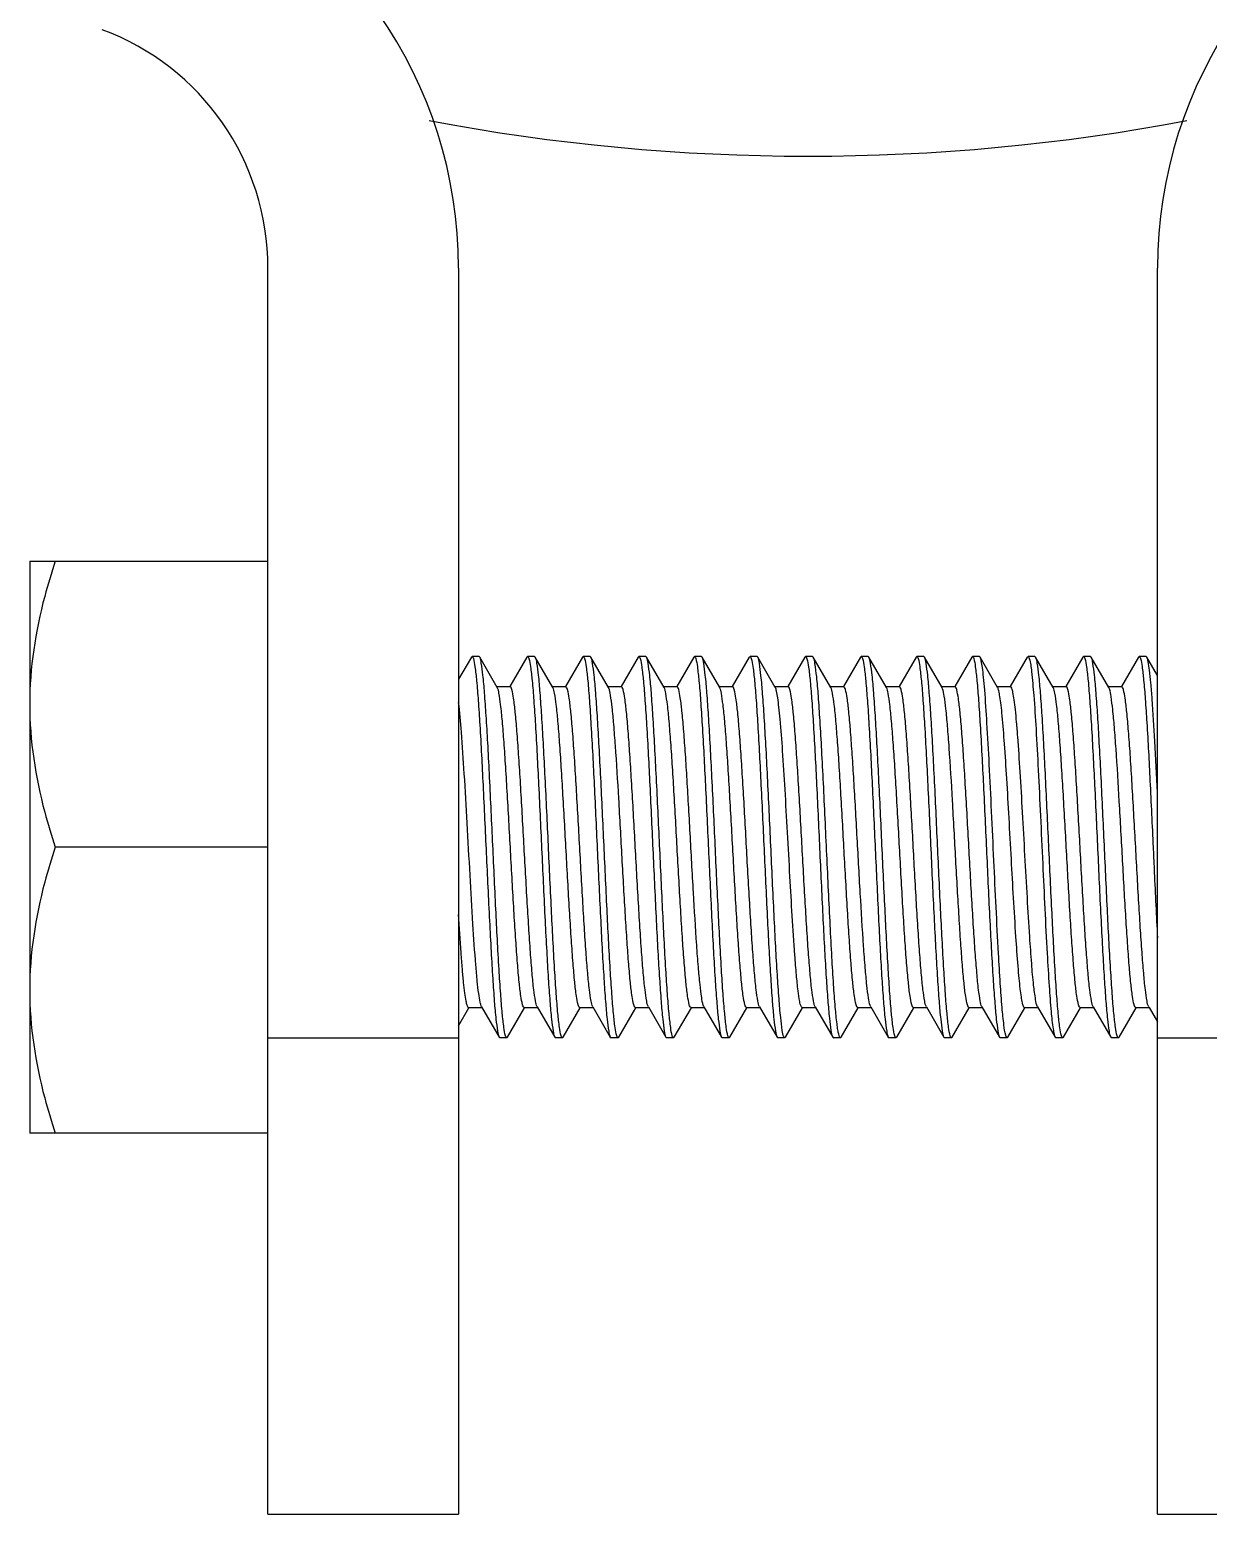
# Model space of a CAD drawing. Extents: x 1725261 to 1937680, y 860327 to 1571294.
# Drawn here: x 1846542 to 1846973, y 1246481 to 1247024 of the extents above; entities that cross this region are included whole.
import ezdxf

# ---------------------------------------------------------------- set-up
doc = ezdxf.new("R2010")
doc.units = 0
doc.header["$LTSCALE"] = 1000
doc.header["$MEASUREMENT"] = 0

msp = doc.modelspace()

# ---------------------------------------------------------------- linework, layer by layer
at = {"linetype": 'Continuous'}
for p, q in [((1846629.22, 1246480.85), (1846629.22, 1246936.54)), ((1846698.91, 1246936.54), (1846698.91, 1246480.85)), ((1846954.47, 1246480.85), (1846954.47, 1246936.54)), ((1846542.1, 1246829.33), (1846629.22, 1246829.33)), ((1846542.1, 1246829.33), (1846542.1, 1246620.24)), ((1846703.58, 1246794.26), (1846698.91, 1246786.2)), ((1846703.58, 1246794.26), (1846703.84, 1246794.48)), ((1846706.39, 1246794.48), (1846703.84, 1246794.48)), ((1846706.39, 1246794.48), (1846703.84, 1246794.48)), ((1846703.84, 1246794.48), (1846703.88, 1246794.48)), ((1846706.64, 1246794.26), (1846706.39, 1246794.48)), ((1846713.06, 1246783.18), (1846706.64, 1246794.26)), ((1846723.91, 1246794.26), (1846717.69, 1246783.52)), ((1846723.91, 1246794.26), (1846724.17, 1246794.48)), ((1846726.71, 1246794.48), (1846724.17, 1246794.48)), ((1846726.71, 1246794.48), (1846724.17, 1246794.48)), ((1846724.17, 1246794.48), (1846724.21, 1246794.48)), ((1846726.97, 1246794.26), (1846726.71, 1246794.48)), ((1846733.39, 1246783.18), (1846726.97, 1246794.26)), ((1846744.24, 1246794.26), (1846738.01, 1246783.52)), ((1846744.24, 1246794.26), (1846744.5, 1246794.48)), ((1846747.04, 1246794.48), (1846744.5, 1246794.48)), ((1846747.04, 1246794.48), (1846744.5, 1246794.48)), ((1846744.5, 1246794.48), (1846744.54, 1246794.48)), ((1846747.3, 1246794.26), (1846747.04, 1246794.48)), ((1846753.72, 1246783.18), (1846747.3, 1246794.26)), ((1846764.57, 1246794.26), (1846758.34, 1246783.52)), ((1846764.57, 1246794.26), (1846764.83, 1246794.48)), ((1846767.37, 1246794.48), (1846764.83, 1246794.48)), ((1846767.37, 1246794.48), (1846764.83, 1246794.48)), ((1846764.83, 1246794.48), (1846764.87, 1246794.48)), ((1846767.63, 1246794.26), (1846767.37, 1246794.48)), ((1846774.05, 1246783.18), (1846767.63, 1246794.26)), ((1846784.9, 1246794.26), (1846778.67, 1246783.52)), ((1846784.9, 1246794.26), (1846785.16, 1246794.48)), ((1846787.7, 1246794.48), (1846785.16, 1246794.48)), ((1846787.7, 1246794.48), (1846785.16, 1246794.48)), ((1846785.16, 1246794.48), (1846785.2, 1246794.48)), ((1846787.96, 1246794.26), (1846787.7, 1246794.48)), ((1846794.38, 1246783.18), (1846787.96, 1246794.26)), ((1846805.22, 1246794.26), (1846799, 1246783.52)), ((1846805.22, 1246794.26), (1846805.48, 1246794.48)), ((1846808.03, 1246794.48), (1846805.48, 1246794.48)), ((1846808.03, 1246794.48), (1846805.48, 1246794.48)), ((1846805.48, 1246794.48), (1846805.52, 1246794.48)), ((1846808.28, 1246794.26), (1846808.03, 1246794.48)), ((1846814.7, 1246783.18), (1846808.28, 1246794.26)), ((1846825.55, 1246794.26), (1846819.33, 1246783.52)), ((1846825.55, 1246794.26), (1846825.81, 1246794.48)), ((1846828.35, 1246794.48), (1846825.81, 1246794.48)), ((1846828.35, 1246794.48), (1846825.81, 1246794.48)), ((1846825.81, 1246794.48), (1846825.85, 1246794.48)), ((1846828.61, 1246794.26), (1846828.35, 1246794.48)), ((1846835.03, 1246783.18), (1846828.61, 1246794.26)), ((1846845.88, 1246794.26), (1846839.65, 1246783.52)), ((1846845.88, 1246794.26), (1846846.14, 1246794.48)), ((1846848.68, 1246794.48), (1846846.14, 1246794.48)), ((1846848.68, 1246794.48), (1846846.14, 1246794.48)), ((1846846.14, 1246794.48), (1846846.18, 1246794.48)), ((1846848.94, 1246794.26), (1846848.68, 1246794.48)), ((1846855.36, 1246783.18), (1846848.94, 1246794.26)), ((1846866.21, 1246794.26), (1846859.98, 1246783.52)), ((1846866.21, 1246794.26), (1846866.47, 1246794.48)), ((1846869.01, 1246794.48), (1846866.47, 1246794.48)), ((1846869.01, 1246794.48), (1846866.47, 1246794.48)), ((1846866.47, 1246794.48), (1846866.51, 1246794.48)), ((1846869.27, 1246794.26), (1846869.01, 1246794.48)), ((1846875.69, 1246783.18), (1846869.27, 1246794.26)), ((1846886.54, 1246794.26), (1846880.31, 1246783.52)), ((1846886.54, 1246794.26), (1846886.8, 1246794.48)), ((1846889.34, 1246794.48), (1846886.8, 1246794.48)), ((1846889.34, 1246794.48), (1846886.8, 1246794.48)), ((1846886.8, 1246794.48), (1846886.84, 1246794.48)), ((1846889.6, 1246794.26), (1846889.34, 1246794.48)), ((1846896.02, 1246783.18), (1846889.6, 1246794.26)), ((1846906.86, 1246794.26), (1846900.64, 1246783.52)), ((1846906.86, 1246794.26), (1846907.12, 1246794.48)), ((1846909.67, 1246794.48), (1846907.12, 1246794.48)), ((1846909.67, 1246794.48), (1846907.12, 1246794.48)), ((1846907.12, 1246794.48), (1846907.16, 1246794.48)), ((1846909.92, 1246794.26), (1846909.67, 1246794.48)), ((1846916.34, 1246783.18), (1846909.92, 1246794.26)), ((1846927.19, 1246794.26), (1846920.97, 1246783.52)), ((1846927.19, 1246794.26), (1846927.45, 1246794.48)), ((1846929.99, 1246794.48), (1846927.45, 1246794.48)), ((1846929.99, 1246794.48), (1846927.45, 1246794.48)), ((1846927.45, 1246794.48), (1846927.49, 1246794.48)), ((1846930.25, 1246794.26), (1846929.99, 1246794.48)), ((1846936.67, 1246783.18), (1846930.25, 1246794.26)), ((1846947.52, 1246794.26), (1846941.29, 1246783.52)), ((1846947.52, 1246794.26), (1846947.78, 1246794.48)), ((1846950.32, 1246794.48), (1846947.78, 1246794.48)), ((1846950.32, 1246794.48), (1846947.78, 1246794.48)), ((1846947.78, 1246794.48), (1846947.82, 1246794.48)), ((1846950.58, 1246794.26), (1846950.32, 1246794.48)), ((1846954.47, 1246787.56), (1846950.58, 1246794.26)), ((1846717.8, 1246783.45), (1846712.91, 1246783.45)), ((1846738.13, 1246783.45), (1846733.24, 1246783.45)), ((1846758.46, 1246783.45), (1846753.57, 1246783.45)), ((1846753.85, 1246782.92), (1846753.72, 1246783.18)), ((1846778.79, 1246783.45), (1846773.89, 1246783.45)), ((1846799.11, 1246783.45), (1846794.22, 1246783.45)), ((1846819.44, 1246783.45), (1846814.55, 1246783.45)), ((1846839.77, 1246783.45), (1846834.88, 1246783.45)), ((1846860.1, 1246783.45), (1846855.21, 1246783.45)), ((1846880.43, 1246783.45), (1846875.53, 1246783.45)), ((1846875.89, 1246782.74), (1846875.69, 1246783.18)), ((1846900.75, 1246783.45), (1846895.86, 1246783.45)), ((1846921.08, 1246783.45), (1846916.19, 1246783.45)), ((1846941.41, 1246783.45), (1846936.52, 1246783.45)), ((1846629.22, 1246724.79), (1846551.43, 1246724.79)), ((1846952.87, 1246724.71), (1846952.9, 1246723.98)), ((1846698.91, 1246659.51), (1846702.71, 1246666.06)), ((1846702.59, 1246666.13), (1846707.48, 1246666.13)), ((1846707.33, 1246666.39), (1846713.75, 1246655.32)), ((1846716.81, 1246655.32), (1846723.04, 1246666.06)), ((1846722.92, 1246666.13), (1846727.81, 1246666.13)), ((1846727.66, 1246666.39), (1846734.08, 1246655.32)), ((1846737.14, 1246655.32), (1846743.36, 1246666.06)), ((1846743.25, 1246666.13), (1846748.14, 1246666.13)), ((1846747.99, 1246666.39), (1846754.4, 1246655.32)), ((1846757.46, 1246655.32), (1846763.69, 1246666.06)), ((1846763.58, 1246666.13), (1846768.47, 1246666.13)), ((1846768.31, 1246666.39), (1846774.73, 1246655.32)), ((1846777.79, 1246655.32), (1846784.02, 1246666.06)), ((1846783.9, 1246666.13), (1846788.8, 1246666.13)), ((1846788.64, 1246666.39), (1846795.06, 1246655.32)), ((1846798.12, 1246655.32), (1846804.35, 1246666.06)), ((1846804.23, 1246666.13), (1846809.12, 1246666.13)), ((1846808.97, 1246666.39), (1846815.39, 1246655.32)), ((1846818.45, 1246655.32), (1846824.68, 1246666.06)), ((1846824.56, 1246666.13), (1846824.25, 1246666.39)), ((1846824.56, 1246666.13), (1846829.45, 1246666.13)), ((1846829.3, 1246666.39), (1846835.72, 1246655.32)), ((1846838.78, 1246655.32), (1846845, 1246666.06)), ((1846844.89, 1246666.13), (1846849.78, 1246666.13)), ((1846849.63, 1246666.39), (1846856.04, 1246655.32)), ((1846859.1, 1246655.32), (1846865.33, 1246666.06)), ((1846865.22, 1246666.13), (1846870.11, 1246666.13)), ((1846869.95, 1246666.39), (1846876.37, 1246655.32)), ((1846879.43, 1246655.32), (1846885.66, 1246666.06)), ((1846885.54, 1246666.13), (1846890.44, 1246666.13)), ((1846890.28, 1246666.39), (1846896.7, 1246655.32)), ((1846899.76, 1246655.32), (1846905.99, 1246666.06)), ((1846905.87, 1246666.13), (1846910.76, 1246666.13)), ((1846910.61, 1246666.39), (1846917.03, 1246655.32)), ((1846920.09, 1246655.32), (1846926.32, 1246666.06)), ((1846926.2, 1246666.13), (1846931.09, 1246666.13)), ((1846930.94, 1246666.39), (1846937.36, 1246655.32)), ((1846940.42, 1246655.32), (1846946.64, 1246666.06)), ((1846946.53, 1246666.13), (1846951.42, 1246666.13)), ((1846951.27, 1246666.39), (1846951.42, 1246666.13)), ((1846951.42, 1246666.13), (1846954.47, 1246660.87)), ((1846629.22, 1246655.09), (1846698.91, 1246655.09)), ((1846713.75, 1246655.32), (1846714.01, 1246655.09)), ((1846716.55, 1246655.09), (1846714.01, 1246655.09)), ((1846716.55, 1246655.09), (1846714.01, 1246655.09)), ((1846716.55, 1246655.09), (1846716.51, 1246655.1)), ((1846716.81, 1246655.32), (1846716.55, 1246655.09)), ((1846734.08, 1246655.32), (1846734.34, 1246655.09)), ((1846736.88, 1246655.09), (1846734.34, 1246655.09)), ((1846736.88, 1246655.09), (1846734.34, 1246655.09)), ((1846736.88, 1246655.09), (1846736.84, 1246655.1)), ((1846737.14, 1246655.32), (1846736.88, 1246655.09)), ((1846754.4, 1246655.32), (1846754.66, 1246655.09)), ((1846757.21, 1246655.09), (1846754.66, 1246655.09)), ((1846757.21, 1246655.09), (1846754.66, 1246655.09)), ((1846757.21, 1246655.09), (1846757.17, 1246655.1)), ((1846757.46, 1246655.32), (1846757.21, 1246655.09)), ((1846774.73, 1246655.32), (1846774.99, 1246655.09)), ((1846777.53, 1246655.09), (1846774.99, 1246655.09)), ((1846777.53, 1246655.09), (1846774.99, 1246655.09)), ((1846777.53, 1246655.09), (1846777.49, 1246655.1)), ((1846777.79, 1246655.32), (1846777.53, 1246655.09)), ((1846795.06, 1246655.32), (1846795.32, 1246655.09)), ((1846797.86, 1246655.09), (1846795.32, 1246655.09)), ((1846797.86, 1246655.09), (1846795.32, 1246655.09)), ((1846797.86, 1246655.09), (1846797.82, 1246655.1)), ((1846798.12, 1246655.32), (1846797.86, 1246655.09)), ((1846815.39, 1246655.32), (1846815.65, 1246655.09)), ((1846817.88, 1246655.09), (1846815.65, 1246655.09)), ((1846817.88, 1246655.09), (1846815.65, 1246655.09)), ((1846818.04, 1246655.17), (1846817.88, 1246655.4)), ((1846818.45, 1246655.32), (1846818.19, 1246655.09)), ((1846835.67, 1246655.4), (1846835.72, 1246655.32)), ((1846835.72, 1246655.32), (1846835.82, 1246655.17)), ((1846838.52, 1246655.09), (1846835.98, 1246655.09)), ((1846838.78, 1246655.32), (1846838.52, 1246655.09)), ((1846856.04, 1246655.32), (1846856.3, 1246655.09)), ((1846858.85, 1246655.09), (1846856.3, 1246655.09)), ((1846858.85, 1246655.09), (1846856.3, 1246655.09)), ((1846858.85, 1246655.09), (1846858.81, 1246655.1)), ((1846859.1, 1246655.32), (1846858.85, 1246655.09)), ((1846876.37, 1246655.32), (1846876.63, 1246655.09)), ((1846879.17, 1246655.09), (1846876.63, 1246655.09)), ((1846879.17, 1246655.09), (1846876.63, 1246655.09)), ((1846879.17, 1246655.09), (1846879.13, 1246655.1)), ((1846879.43, 1246655.32), (1846879.17, 1246655.09)), ((1846896.7, 1246655.32), (1846896.96, 1246655.09)), ((1846899.5, 1246655.09), (1846896.96, 1246655.09)), ((1846899.5, 1246655.09), (1846896.96, 1246655.09)), ((1846899.76, 1246655.32), (1846899.5, 1246655.09)), ((1846917.03, 1246655.32), (1846917.29, 1246655.09)), ((1846919.83, 1246655.09), (1846917.29, 1246655.09)), ((1846919.83, 1246655.09), (1846917.29, 1246655.09)), ((1846919.83, 1246655.09), (1846919.79, 1246655.1)), ((1846920.09, 1246655.32), (1846919.83, 1246655.09)), ((1846937.36, 1246655.32), (1846937.62, 1246655.09)), ((1846940.16, 1246655.09), (1846937.62, 1246655.09)), ((1846940.16, 1246655.09), (1846937.62, 1246655.09)), ((1846940.16, 1246655.09), (1846940.12, 1246655.1)), ((1846940.42, 1246655.32), (1846940.16, 1246655.09)), ((1846954.47, 1246655.09), (1847024.16, 1246655.09)), ((1846629.22, 1246620.24), (1846542.1, 1246620.24)), ((1846629.22, 1246480.85), (1846698.91, 1246480.85)), ((1846954.47, 1246480.85), (1847024.16, 1246480.85))]:
    msp.add_line(p, q, dxfattribs=at)
for centre, radius, start, end in [((1846536.29, 1246936.54), 162.62, 0, 69.6825), ((1847117.09, 1246936.54), 162.62, 110.3175, 180), ((1846536.29, 1246936.54), 92.93, 0, 69.6825), ((1846826.69, 1247720.86), 743.42, 259.26191, 280.73809)]:
    msp.add_arc(centre, radius, start, end, dxfattribs=at)
for points, knots in [([(1846551.43, 1246829.33), (1846550.02, 1246825.09), (1846544.86, 1246808.13), (1846542.1, 1246790.33), (1846542.1, 1246777.06)], [0, 0, 0, 0, 0.251892, 1, 1, 1, 1]), ([(1846703.88, 1246794.48), (1846703.92, 1246794.47), (1846704.17, 1246794.28), (1846704.24, 1246793.98), (1846704.32, 1246793.74)], [0, 0, 0, 0, 0.146246, 1, 1, 1, 1]), ([(1846704.32, 1246793.74), (1846704.62, 1246792.78), (1846705.02, 1246790.05), (1846705.59, 1246784.94), (1846706.14, 1246777.84), (1846706.97, 1246765.13), (1846707.92, 1246746.49), (1846709.03, 1246722.6), (1846709.97, 1246702.31), (1846710.77, 1246687.04), (1846711.34, 1246677.21), (1846711.92, 1246668.97), (1846712.44, 1246662.53), (1846713.05, 1246658.24), (1846713.37, 1246655.96), (1846713.75, 1246655.32)], [0, 0, 0, 0, 0.021868, 0.059293, 0.111148, 0.175758, 0.334416, 0.514504, 0.692433, 0.773207, 0.844889, 0.905123, 0.951944, 0.983855, 1, 1, 1, 1]), ([(1846716.08, 1246655.84), (1846715.77, 1246656.8), (1846715.37, 1246659.54), (1846714.8, 1246664.64), (1846714.25, 1246671.75), (1846713.42, 1246684.46), (1846712.47, 1246703.1), (1846711.37, 1246726.99), (1846710.42, 1246747.27), (1846709.63, 1246762.54), (1846709.06, 1246772.37), (1846708.47, 1246780.61), (1846707.96, 1246787.04), (1846707.34, 1246791.34), (1846707.02, 1246793.61), (1846706.64, 1246794.26)], [0, 0, 0, 0, 0.021893, 0.059337, 0.111209, 0.175831, 0.334488, 0.514558, 0.692467, 0.773229, 0.8449, 0.905129, 0.951948, 0.983856, 1, 1, 1, 1]), ([(1846724.21, 1246794.48), (1846724.25, 1246794.47), (1846724.49, 1246794.29), (1846724.56, 1246794), (1846724.64, 1246793.77)], [0, 0, 0, 0, 0.147522, 1, 1, 1, 1]), ([(1846724.64, 1246793.77), (1846724.95, 1246792.81), (1846725.34, 1246790.09), (1846725.92, 1246785.01), (1846726.47, 1246777.92), (1846727.29, 1246765.22), (1846728.24, 1246746.58), (1846729.35, 1246722.68), (1846730.3, 1246702.37), (1846731.09, 1246687.09), (1846731.66, 1246677.24), (1846732.25, 1246668.99), (1846732.76, 1246662.54), (1846733.38, 1246658.24), (1846733.7, 1246655.96), (1846734.08, 1246655.32)], [0, 0, 0, 0, 0.02168, 0.058952, 0.110694, 0.175227, 0.333837, 0.514005, 0.692077, 0.772934, 0.8447, 0.905011, 0.95189, 0.983838, 1, 1, 1, 1]), ([(1846736.41, 1246655.83), (1846736.1, 1246656.8), (1846735.7, 1246659.53), (1846735.13, 1246664.63), (1846734.58, 1246671.74), (1846733.75, 1246684.45), (1846732.8, 1246703.09), (1846731.69, 1246726.98), (1846730.75, 1246747.26), (1846729.95, 1246762.53), (1846729.38, 1246772.36), (1846728.8, 1246780.61), (1846728.28, 1246787.04), (1846727.67, 1246791.34), (1846727.35, 1246793.61), (1846726.97, 1246794.26)], [0, 0, 0, 0, 0.021869, 0.059298, 0.111159, 0.175773, 0.334425, 0.514513, 0.692436, 0.773203, 0.844885, 0.905123, 0.951945, 0.983855, 1, 1, 1, 1]), ([(1846744.54, 1246794.48), (1846744.58, 1246794.47), (1846744.82, 1246794.28), (1846744.9, 1246793.98), (1846744.97, 1246793.74)], [0, 0, 0, 0, 0.146192, 1, 1, 1, 1]), ([(1846744.97, 1246793.74), (1846745.28, 1246792.78), (1846745.68, 1246790.04), (1846746.25, 1246784.94), (1846746.8, 1246777.83), (1846747.62, 1246765.13), (1846748.58, 1246746.48), (1846749.68, 1246722.6), (1846750.63, 1246702.31), (1846751.42, 1246687.04), (1846751.99, 1246677.21), (1846752.58, 1246668.97), (1846753.09, 1246662.53), (1846753.71, 1246658.24), (1846754.03, 1246655.96), (1846754.4, 1246655.32)], [0, 0, 0, 0, 0.021875, 0.059308, 0.111172, 0.175789, 0.334441, 0.514524, 0.692444, 0.773209, 0.844888, 0.905124, 0.951946, 0.983855, 1, 1, 1, 1]), ([(1846756.74, 1246655.81), (1846756.43, 1246656.77), (1846756.03, 1246659.49), (1846755.46, 1246664.57), (1846754.91, 1246671.66), (1846754.09, 1246684.36), (1846753.13, 1246703.01), (1846752.03, 1246726.91), (1846751.08, 1246747.21), (1846750.28, 1246762.49), (1846749.71, 1246772.34), (1846749.13, 1246780.59), (1846748.61, 1246787.03), (1846748, 1246791.34), (1846747.68, 1246793.61), (1846747.3, 1246794.26)], [0, 0, 0, 0, 0.021696, 0.058981, 0.110733, 0.175273, 0.333889, 0.51405, 0.692109, 0.772959, 0.844718, 0.905021, 0.951895, 0.98384, 1, 1, 1, 1]), ([(1846764.87, 1246794.48), (1846764.91, 1246794.47), (1846765.15, 1246794.28), (1846765.23, 1246793.98), (1846765.3, 1246793.74)], [0, 0, 0, 0, 0.146067, 1, 1, 1, 1]), ([(1846765.3, 1246793.74), (1846765.61, 1246792.77), (1846766.01, 1246790.04), (1846766.58, 1246784.93), (1846767.13, 1246777.82), (1846767.95, 1246765.12), (1846768.91, 1246746.47), (1846770.01, 1246722.59), (1846770.95, 1246702.31), (1846771.75, 1246687.04), (1846772.32, 1246677.21), (1846772.91, 1246668.97), (1846773.42, 1246662.53), (1846774.04, 1246658.24), (1846774.36, 1246655.96), (1846774.73, 1246655.32)], [0, 0, 0, 0, 0.021894, 0.059339, 0.111212, 0.175833, 0.334492, 0.514561, 0.69247, 0.773231, 0.844902, 0.905131, 0.951948, 0.983856, 1, 1, 1, 1]), ([(1846777.06, 1246655.83), (1846776.75, 1246656.8), (1846776.35, 1246659.53), (1846775.78, 1246664.63), (1846775.23, 1246671.74), (1846774.41, 1246684.45), (1846773.46, 1246703.09), (1846772.35, 1246726.98), (1846771.41, 1246747.26), (1846770.61, 1246762.53), (1846770.04, 1246772.36), (1846769.46, 1246780.61), (1846768.94, 1246787.04), (1846768.33, 1246791.34), (1846768, 1246793.61), (1846767.63, 1246794.26)], [0, 0, 0, 0, 0.021872, 0.059299, 0.111157, 0.175768, 0.334426, 0.51451, 0.692437, 0.773209, 0.84489, 0.905124, 0.951944, 0.983855, 1, 1, 1, 1]), ([(1846785.2, 1246794.48), (1846785.24, 1246794.47), (1846785.48, 1246794.29), (1846785.55, 1246793.98), (1846785.63, 1246793.75)], [0, 0, 0, 0, 0.14652, 1, 1, 1, 1]), ([(1846785.63, 1246793.75), (1846785.94, 1246792.79), (1846786.33, 1246790.06), (1846786.9, 1246784.96), (1846787.45, 1246777.85), (1846788.28, 1246765.15), (1846789.23, 1246746.51), (1846790.34, 1246722.62), (1846791.28, 1246702.33), (1846792.08, 1246687.05), (1846792.65, 1246677.22), (1846793.23, 1246668.98), (1846793.75, 1246662.53), (1846794.36, 1246658.24), (1846794.69, 1246655.96), (1846795.06, 1246655.32)], [0, 0, 0, 0, 0.021827, 0.05922, 0.111051, 0.175644, 0.334293, 0.514399, 0.692358, 0.77315, 0.84485, 0.9051, 0.951933, 0.983851, 1, 1, 1, 1]), ([(1846797.39, 1246655.84), (1846797.08, 1246656.8), (1846796.68, 1246659.54), (1846796.11, 1246664.64), (1846795.56, 1246671.75), (1846794.74, 1246684.45), (1846793.78, 1246703.1), (1846792.68, 1246726.98), (1846791.74, 1246747.27), (1846790.94, 1246762.54), (1846790.37, 1246772.37), (1846789.78, 1246780.61), (1846789.27, 1246787.04), (1846788.65, 1246791.34), (1846788.33, 1246793.61), (1846787.96, 1246794.26)], [0, 0, 0, 0, 0.021888, 0.05933, 0.1112, 0.17582, 0.334476, 0.514549, 0.692461, 0.773223, 0.844896, 0.905127, 0.951947, 0.983856, 1, 1, 1, 1]), ([(1846805.52, 1246794.48), (1846805.56, 1246794.47), (1846805.8, 1246794.29), (1846805.88, 1246793.99), (1846805.95, 1246793.76)], [0, 0, 0, 0, 0.147302, 1, 1, 1, 1]), ([(1846805.95, 1246793.76), (1846806.26, 1246792.81), (1846806.66, 1246790.09), (1846807.23, 1246785), (1846807.78, 1246777.91), (1846808.6, 1246765.21), (1846809.56, 1246746.56), (1846810.66, 1246722.67), (1846811.61, 1246702.36), (1846812.41, 1246687.08), (1846812.98, 1246677.24), (1846813.56, 1246668.99), (1846814.08, 1246662.54), (1846814.69, 1246658.24), (1846815.01, 1246655.96), (1846815.39, 1246655.32)], [0, 0, 0, 0, 0.021712, 0.059011, 0.110774, 0.175321, 0.333937, 0.514091, 0.692138, 0.77298, 0.844732, 0.90503, 0.9519, 0.983841, 1, 1, 1, 1]), ([(1846817.88, 1246655.4), (1846817.52, 1246656.14), (1846817.17, 1246658.58), (1846816.56, 1246663.19), (1846816.02, 1246669.98), (1846815.43, 1246678.61), (1846814.85, 1246688.83), (1846814.04, 1246704.56), (1846813.09, 1246725.27), (1846812.13, 1246745.94), (1846811.32, 1246761.59), (1846810.74, 1246771.7), (1846810.14, 1246780.19), (1846809.62, 1246786.83), (1846808.99, 1246791.25), (1846808.67, 1246793.6), (1846808.28, 1246794.26)], [0, 0, 0, 0, 0.017781, 0.051792, 0.101046, 0.163901, 0.238227, 0.321493, 0.50325, 0.684515, 0.767186, 0.840711, 0.902583, 0.950706, 0.983484, 1, 1, 1, 1]), ([(1846825.85, 1246794.48), (1846825.89, 1246794.47), (1846826.16, 1246794.26), (1846826.23, 1246793.93), (1846826.31, 1246793.66)], [0, 0, 0, 0, 0.142412, 1, 1, 1, 1]), ([(1846826.31, 1246793.66), (1846826.61, 1246792.68), (1846827.01, 1246789.92), (1846827.57, 1246784.79), (1846828.12, 1246777.69), (1846828.94, 1246765.06), (1846829.89, 1246746.54), (1846830.98, 1246722.83), (1846831.92, 1246702.67), (1846832.71, 1246687.47), (1846833.28, 1246677.65), (1846833.86, 1246669.38), (1846834.38, 1246662.88), (1846834.97, 1246658.45), (1846835.32, 1246656.12), (1846835.67, 1246655.4)], [0, 0, 0, 0, 0.022323, 0.059966, 0.111809, 0.176196, 0.333935, 0.512859, 0.689876, 0.770433, 0.84213, 0.902644, 0.950025, 0.982776, 1, 1, 1, 1]), ([(1846838.52, 1246655.09), (1846838.37, 1246655.09), (1846838.08, 1246655.63), (1846837.85, 1246656.53), (1846837.54, 1246658.15), (1846837.1, 1246661.42), (1846836.57, 1246666.97), (1846835.98, 1246675.13), (1846835.38, 1246685.11), (1846834.78, 1246696.54), (1846834.17, 1246709), (1846833.56, 1246722.03), (1846832.95, 1246735.16), (1846832.35, 1246747.91), (1846831.74, 1246759.82), (1846831.14, 1246770.46), (1846830.53, 1246779.41), (1846829.99, 1246786.43), (1846829.34, 1246791.09), (1846829.02, 1246793.56), (1846828.61, 1246794.26)], [0, 0, 0, 0, 0.003179, 0.010349, 0.021865, 0.037693, 0.081777, 0.141086, 0.21349, 0.29637, 0.38671, 0.481216, 0.576446, 0.66894, 0.755331, 0.832471, 0.897559, 0.948248, 0.982744, 1, 1, 1, 1]), ([(1846846.18, 1246794.48), (1846846.22, 1246794.47), (1846846.46, 1246794.28), (1846846.54, 1246793.98), (1846846.61, 1246793.74)], [0, 0, 0, 0, 0.146004, 1, 1, 1, 1]), ([(1846846.61, 1246793.74), (1846846.92, 1246792.77), (1846847.32, 1246790.04), (1846847.89, 1246784.93), (1846848.44, 1246777.82), (1846849.27, 1246765.12), (1846850.22, 1246746.47), (1846851.32, 1246722.59), (1846852.27, 1246702.3), (1846853.06, 1246687.04), (1846853.63, 1246677.21), (1846854.22, 1246668.97), (1846854.73, 1246662.53), (1846855.35, 1246658.24), (1846855.67, 1246655.96), (1846856.04, 1246655.32)], [0, 0, 0, 0, 0.021904, 0.059356, 0.111234, 0.175859, 0.334521, 0.514585, 0.692487, 0.773246, 0.844913, 0.905138, 0.951952, 0.983857, 1, 1, 1, 1]), ([(1846858.37, 1246655.84), (1846858.06, 1246656.8), (1846857.67, 1246659.54), (1846857.1, 1246664.64), (1846856.55, 1246671.75), (1846855.72, 1246684.45), (1846854.77, 1246703.1), (1846853.66, 1246726.98), (1846852.72, 1246747.27), (1846851.92, 1246762.54), (1846851.35, 1246772.37), (1846850.77, 1246780.61), (1846850.25, 1246787.04), (1846849.64, 1246791.34), (1846849.32, 1246793.61), (1846848.94, 1246794.26)], [0, 0, 0, 0, 0.021888, 0.059328, 0.111196, 0.175814, 0.334474, 0.514547, 0.692462, 0.773228, 0.844902, 0.905131, 0.951948, 0.983856, 1, 1, 1, 1]), ([(1846866.51, 1246794.48), (1846866.55, 1246794.47), (1846866.79, 1246794.29), (1846866.86, 1246793.99), (1846866.94, 1246793.75)], [0, 0, 0, 0, 0.146788, 1, 1, 1, 1]), ([(1846866.94, 1246793.75), (1846867.25, 1246792.79), (1846867.64, 1246790.07), (1846868.22, 1246784.97), (1846868.77, 1246777.87), (1846869.59, 1246765.17), (1846870.54, 1246746.52), (1846871.65, 1246722.63), (1846872.59, 1246702.34), (1846873.39, 1246687.06), (1846873.96, 1246677.23), (1846874.54, 1246668.98), (1846875.06, 1246662.54), (1846875.68, 1246658.24), (1846876, 1246655.96), (1846876.37, 1246655.32)], [0, 0, 0, 0, 0.021788, 0.059148, 0.110955, 0.175533, 0.334174, 0.514296, 0.692285, 0.773094, 0.844811, 0.905077, 0.951921, 0.983848, 1, 1, 1, 1]), ([(1846878.7, 1246655.84), (1846878.39, 1246656.8), (1846877.99, 1246659.53), (1846877.42, 1246664.64), (1846876.87, 1246671.74), (1846876.05, 1246684.45), (1846875.1, 1246703.1), (1846873.99, 1246726.98), (1846873.05, 1246747.27), (1846872.25, 1246762.53), (1846871.68, 1246772.36), (1846871.1, 1246780.61), (1846870.58, 1246787.04), (1846869.97, 1246791.34), (1846869.64, 1246793.61), (1846869.27, 1246794.26)], [0, 0, 0, 0, 0.021877, 0.059311, 0.111175, 0.175792, 0.334445, 0.514524, 0.692444, 0.773209, 0.844887, 0.905122, 0.951945, 0.983855, 1, 1, 1, 1]), ([(1846886.84, 1246794.48), (1846886.88, 1246794.47), (1846887.12, 1246794.29), (1846887.19, 1246793.99), (1846887.27, 1246793.75)], [0, 0, 0, 0, 0.146706, 1, 1, 1, 1]), ([(1846887.27, 1246793.75), (1846887.57, 1246792.79), (1846887.97, 1246790.06), (1846888.54, 1246784.97), (1846889.09, 1246777.87), (1846889.92, 1246765.17), (1846890.87, 1246746.52), (1846891.98, 1246722.63), (1846892.92, 1246702.33), (1846893.72, 1246687.06), (1846894.29, 1246677.22), (1846894.87, 1246668.98), (1846895.39, 1246662.54), (1846896, 1246658.24), (1846896.33, 1246655.96), (1846896.7, 1246655.32)], [0, 0, 0, 0, 0.0218, 0.059172, 0.110989, 0.175574, 0.334211, 0.514328, 0.692305, 0.773106, 0.844818, 0.905082, 0.951925, 0.983849, 1, 1, 1, 1]), ([(1846896.34, 1246685.89), (1846895.7, 1246697.19), (1846894.89, 1246714.52), (1846893.83, 1246737.58), (1846893.02, 1246754.38), (1846892.21, 1246769.18), (1846891.51, 1246779.8), (1846890.91, 1246786.55), (1846890.52, 1246790.13), (1846890.11, 1246792.57), (1846889.83, 1246793.86), (1846889.6, 1246794.26)], [0, 0, 0, 0, 0.31261, 0.479025, 0.637331, 0.776893, 0.888349, 0.931124, 0.964281, 0.987309, 1, 1, 1, 1]), ([(1846907.16, 1246794.48), (1846907.2, 1246794.47), (1846907.44, 1246794.29), (1846907.52, 1246793.98), (1846907.59, 1246793.75)], [0, 0, 0, 0, 0.14666, 1, 1, 1, 1]), ([(1846907.59, 1246793.75), (1846908.08, 1246792.24), (1846908.56, 1246787.7), (1846909.38, 1246779.14), (1846910.11, 1246767.1), (1846910.91, 1246752.41), (1846911.69, 1246735.96), (1846912.72, 1246713.59), (1846913.51, 1246696.82), (1846914.12, 1246685.89)], [0, 0, 0, 0, 0.04411, 0.125541, 0.239358, 0.37843, 0.533993, 0.696234, 1, 1, 1, 1]), ([(1846919.36, 1246655.82), (1846919.05, 1246656.78), (1846918.65, 1246659.51), (1846918.08, 1246664.6), (1846917.53, 1246671.7), (1846916.71, 1246684.4), (1846915.76, 1246703.04), (1846914.65, 1246726.94), (1846913.7, 1246747.23), (1846912.91, 1246762.51), (1846912.34, 1246772.35), (1846911.75, 1246780.6), (1846911.24, 1246787.04), (1846910.62, 1246791.34), (1846910.3, 1246793.61), (1846909.92, 1246794.26)], [0, 0, 0, 0, 0.02177, 0.059115, 0.110912, 0.175482, 0.334119, 0.514249, 0.692251, 0.773068, 0.844793, 0.905066, 0.951916, 0.983846, 1, 1, 1, 1]), ([(1846927.49, 1246794.48), (1846927.53, 1246794.47), (1846927.78, 1246794.28), (1846927.85, 1246793.98), (1846927.93, 1246793.74)], [0, 0, 0, 0, 0.146034, 1, 1, 1, 1]), ([(1846927.93, 1246793.74), (1846928.23, 1246792.77), (1846928.63, 1246790.04), (1846929.2, 1246784.93), (1846929.75, 1246777.82), (1846930.58, 1246765.12), (1846931.53, 1246746.47), (1846932.64, 1246722.59), (1846933.58, 1246702.3), (1846934.38, 1246687.04), (1846934.95, 1246677.21), (1846935.53, 1246668.97), (1846936.05, 1246662.53), (1846936.66, 1246658.24), (1846936.98, 1246655.96), (1846937.36, 1246655.32)], [0, 0, 0, 0, 0.021899, 0.059349, 0.111223, 0.175847, 0.334508, 0.514576, 0.692482, 0.773242, 0.844912, 0.905137, 0.951951, 0.983857, 1, 1, 1, 1]), ([(1846939.68, 1246655.84), (1846939.38, 1246656.81), (1846938.98, 1246659.54), (1846938.41, 1246664.65), (1846937.86, 1246671.76), (1846937.03, 1246684.46), (1846936.08, 1246703.11), (1846934.97, 1246726.99), (1846934.03, 1246747.28), (1846933.23, 1246762.54), (1846932.66, 1246772.37), (1846932.08, 1246780.61), (1846931.56, 1246787.05), (1846930.95, 1246791.34), (1846930.63, 1246793.61), (1846930.25, 1246794.26)], [0, 0, 0, 0, 0.02191, 0.059368, 0.111249, 0.175876, 0.33454, 0.514602, 0.692499, 0.773255, 0.84492, 0.905142, 0.951954, 0.983858, 1, 1, 1, 1]), ([(1846947.82, 1246794.48), (1846947.86, 1246794.47), (1846948.1, 1246794.29), (1846948.17, 1246793.99), (1846948.25, 1246793.76)], [0, 0, 0, 0, 0.147008, 1, 1, 1, 1]), ([(1846948.25, 1246793.76), (1846948.55, 1246792.83), (1846948.94, 1246790.19), (1846949.5, 1246785.27), (1846950.04, 1246778.42), (1846950.85, 1246766.14), (1846951.78, 1246748.05), (1846952.49, 1246732.83), (1846952.87, 1246724.71)], [0, 0, 0, 0, 0.042374, 0.114709, 0.214932, 0.339935, 0.647912, 1, 1, 1, 1]), ([(1846954.47, 1246744.71), (1846954.16, 1246751), (1846953.58, 1246762.42), (1846952.79, 1246775.82), (1846952.09, 1246784.45), (1846951.65, 1246789.04), (1846951.17, 1246792.14), (1846950.86, 1246793.77), (1846950.58, 1246794.26)], [0, 0, 0, 0, 0.379459, 0.689334, 0.809279, 0.902185, 0.96608, 1, 1, 1, 1]), ([(1846722.92, 1246666.13), (1846722.78, 1246666.13), (1846722.49, 1246666.54), (1846722.09, 1246667.89), (1846721.55, 1246671), (1846720.99, 1246676.01), (1846720.4, 1246682.85), (1846719.8, 1246691.17), (1846719.2, 1246700.71), (1846718.59, 1246711.12), (1846717.79, 1246725.64), (1846717, 1246740.03), (1846716.18, 1246753.77), (1846715.58, 1246762.74), (1846714.98, 1246770.34), (1846714.42, 1246776.33), (1846713.8, 1246780.39), (1846713.43, 1246782.55), (1846713.06, 1246783.18)], [0, 0, 0, 0, 0.003456, 0.010692, 0.037889, 0.081613, 0.140407, 0.212192, 0.2944, 0.384075, 0.47799, 0.664972, 0.751304, 0.828651, 0.894236, 0.945722, 0.981321, 1, 1, 1, 1]), ([(1846727.66, 1246666.39), (1846727.29, 1246667.03), (1846726.92, 1246669.19), (1846726.3, 1246673.25), (1846725.75, 1246679.24), (1846725.14, 1246686.83), (1846724.55, 1246695.81), (1846723.72, 1246709.55), (1846722.93, 1246723.93), (1846722.13, 1246738.45), (1846721.52, 1246748.86), (1846720.92, 1246758.41), (1846720.33, 1246766.73), (1846719.73, 1246773.57), (1846719.18, 1246778.58), (1846718.63, 1246781.69), (1846718.23, 1246783.03), (1846717.94, 1246783.45), (1846717.8, 1246783.45)], [0, 0, 0, 0, 0.01868, 0.054278, 0.105764, 0.171348, 0.248694, 0.335026, 0.52201, 0.615925, 0.705601, 0.787808, 0.859593, 0.918386, 0.962109, 0.989306, 0.996546, 1, 1, 1, 1]), ([(1846743.25, 1246666.13), (1846743.11, 1246666.13), (1846742.82, 1246666.54), (1846742.42, 1246667.89), (1846741.87, 1246671), (1846741.32, 1246676.01), (1846740.72, 1246682.85), (1846740.13, 1246691.17), (1846739.53, 1246700.71), (1846738.92, 1246711.12), (1846738.12, 1246725.64), (1846737.33, 1246740.03), (1846736.5, 1246753.77), (1846735.91, 1246762.74), (1846735.3, 1246770.34), (1846734.75, 1246776.33), (1846734.13, 1246780.39), (1846733.76, 1246782.55), (1846733.39, 1246783.18)], [0, 0, 0, 0, 0.003455, 0.010693, 0.037891, 0.081614, 0.140407, 0.212192, 0.2944, 0.384075, 0.47799, 0.664974, 0.751306, 0.828653, 0.894237, 0.945722, 0.98132, 1, 1, 1, 1]), ([(1846747.99, 1246666.39), (1846747.62, 1246667.03), (1846747.25, 1246669.19), (1846746.63, 1246673.25), (1846746.07, 1246679.24), (1846745.47, 1246686.83), (1846744.87, 1246695.81), (1846744.05, 1246709.55), (1846743.26, 1246723.93), (1846742.45, 1246738.45), (1846741.85, 1246748.86), (1846741.25, 1246758.41), (1846740.65, 1246766.73), (1846740.06, 1246773.57), (1846739.5, 1246778.58), (1846738.96, 1246781.69), (1846738.56, 1246783.03), (1846738.26, 1246783.45), (1846738.13, 1246783.45)], [0, 0, 0, 0, 0.018679, 0.054277, 0.105763, 0.171348, 0.248695, 0.335027, 0.52201, 0.615925, 0.7056, 0.787807, 0.859593, 0.918386, 0.96211, 0.989308, 0.996544, 1, 1, 1, 1]), ([(1846763.58, 1246666.13), (1846763.44, 1246666.13), (1846763.15, 1246666.53), (1846762.76, 1246667.85), (1846762.22, 1246670.87), (1846761.67, 1246675.77), (1846761.08, 1246682.44), (1846760.5, 1246690.57), (1846759.9, 1246699.92), (1846759.31, 1246710.14), (1846758.51, 1246724.47), (1846757.56, 1246741.77), (1846756.58, 1246758.06), (1846755.73, 1246769.18), (1846755.17, 1246775.38), (1846754.58, 1246779.78), (1846754.17, 1246782.12), (1846753.85, 1246782.92)], [0, 0, 0, 0, 0.003398, 0.010481, 0.037063, 0.079811, 0.137346, 0.207687, 0.288384, 0.376611, 0.469274, 0.654855, 0.819309, 0.886268, 0.939811, 0.978111, 1, 1, 1, 1]), ([(1846768.31, 1246666.39), (1846767.95, 1246667.03), (1846767.58, 1246669.19), (1846766.95, 1246673.25), (1846766.4, 1246679.24), (1846765.8, 1246686.83), (1846765.2, 1246695.81), (1846764.37, 1246709.55), (1846763.59, 1246723.93), (1846762.78, 1246738.45), (1846762.18, 1246748.86), (1846761.58, 1246758.41), (1846760.98, 1246766.73), (1846760.39, 1246773.57), (1846759.83, 1246778.58), (1846759.29, 1246781.69), (1846758.89, 1246783.03), (1846758.59, 1246783.45), (1846758.46, 1246783.45)], [0, 0, 0, 0, 0.01868, 0.054279, 0.105766, 0.17135, 0.248697, 0.335029, 0.522011, 0.615926, 0.705601, 0.78781, 0.859595, 0.918388, 0.962111, 0.989307, 0.996546, 1, 1, 1, 1]), ([(1846783.9, 1246666.13), (1846783.77, 1246666.13), (1846783.47, 1246666.54), (1846783.07, 1246667.89), (1846782.53, 1246671), (1846781.98, 1246676.01), (1846781.38, 1246682.85), (1846780.78, 1246691.17), (1846780.18, 1246700.71), (1846779.58, 1246711.12), (1846778.77, 1246725.64), (1846777.99, 1246740.03), (1846777.16, 1246753.77), (1846776.56, 1246762.74), (1846775.96, 1246770.34), (1846775.41, 1246776.33), (1846774.79, 1246780.39), (1846774.42, 1246782.55), (1846774.05, 1246783.18)], [0, 0, 0, 0, 0.003456, 0.010692, 0.037889, 0.081613, 0.140406, 0.212192, 0.294399, 0.384075, 0.477989, 0.664972, 0.751304, 0.828651, 0.894236, 0.945722, 0.981321, 1, 1, 1, 1]), ([(1846788.4, 1246666.98), (1846788.1, 1246667.9), (1846787.68, 1246670.43), (1846787.1, 1246675.1), (1846786.54, 1246681.49), (1846785.7, 1246692.72), (1846784.73, 1246708.99), (1846783.79, 1246726.17), (1846783.01, 1246740.31), (1846782.42, 1246750.36), (1846781.83, 1246759.53), (1846781.25, 1246767.5), (1846780.67, 1246774.03), (1846780.13, 1246778.81), (1846779.6, 1246781.77), (1846779.21, 1246783.06), (1846778.92, 1246783.45), (1846778.79, 1246783.45)], [0, 0, 0, 0, 0.024737, 0.065402, 0.120735, 0.188882, 0.353983, 0.53832, 0.629884, 0.716845, 0.796224, 0.865309, 0.92175, 0.963653, 0.989702, 0.996649, 1, 1, 1, 1]), ([(1846804.23, 1246666.13), (1846804.1, 1246666.13), (1846803.8, 1246666.54), (1846803.4, 1246667.89), (1846802.86, 1246671), (1846802.3, 1246676.01), (1846801.71, 1246682.85), (1846801.11, 1246691.17), (1846800.51, 1246700.71), (1846799.91, 1246711.12), (1846799.1, 1246725.64), (1846798.32, 1246740.03), (1846797.49, 1246753.77), (1846796.89, 1246762.74), (1846796.29, 1246770.34), (1846795.73, 1246776.33), (1846795.11, 1246780.39), (1846794.74, 1246782.55), (1846794.38, 1246783.18)], [0, 0, 0, 0, 0.003456, 0.010693, 0.037891, 0.081614, 0.140408, 0.212193, 0.2944, 0.384075, 0.47799, 0.664974, 0.751306, 0.828653, 0.894237, 0.945723, 0.981321, 1, 1, 1, 1]), ([(1846808.97, 1246666.39), (1846808.6, 1246667.03), (1846808.23, 1246669.19), (1846807.61, 1246673.25), (1846807.06, 1246679.24), (1846806.45, 1246686.83), (1846805.86, 1246695.81), (1846805.03, 1246709.55), (1846804.24, 1246723.93), (1846803.44, 1246738.45), (1846802.84, 1246748.86), (1846802.23, 1246758.41), (1846801.64, 1246766.73), (1846801.04, 1246773.57), (1846800.49, 1246778.58), (1846799.95, 1246781.69), (1846799.55, 1246783.03), (1846799.25, 1246783.45), (1846799.11, 1246783.45)], [0, 0, 0, 0, 0.018679, 0.054277, 0.105763, 0.171348, 0.248694, 0.335027, 0.52201, 0.615925, 0.7056, 0.787807, 0.859592, 0.918386, 0.96211, 0.989307, 0.996544, 1, 1, 1, 1]), ([(1846824.25, 1246666.39), (1846823.9, 1246666.99), (1846823.54, 1246669.04), (1846822.94, 1246672.88), (1846822.4, 1246678.55), (1846821.28, 1246692.43), (1846820.31, 1246709.83), (1846819.19, 1246730.04), (1846818.33, 1246745.39), (1846817.48, 1246759.18), (1846816.74, 1246769.2), (1846816.1, 1246775.65), (1846815.68, 1246779.11), (1846815.25, 1246781.5), (1846814.94, 1246782.78), (1846814.7, 1246783.18)], [0, 0, 0, 0, 0.017852, 0.051664, 0.100534, 0.162875, 0.407985, 0.545976, 0.68048, 0.801297, 0.899285, 0.937334, 0.967097, 0.988058, 1, 1, 1, 1]), ([(1846829.3, 1246666.39), (1846828.93, 1246667.02), (1846828.56, 1246669.18), (1846827.94, 1246673.23), (1846827.39, 1246679.22), (1846826.78, 1246686.81), (1846826.19, 1246695.79), (1846825.36, 1246709.52), (1846824.57, 1246723.92), (1846823.77, 1246738.44), (1846823.16, 1246748.85), (1846822.56, 1246758.4), (1846821.97, 1246766.72), (1846821.37, 1246773.56), (1846820.82, 1246778.58), (1846820.27, 1246781.69), (1846819.87, 1246783.03), (1846819.58, 1246783.45), (1846819.44, 1246783.45)], [0, 0, 0, 0, 0.018628, 0.054185, 0.105638, 0.171201, 0.248536, 0.334866, 0.521871, 0.615806, 0.705504, 0.787737, 0.859546, 0.918359, 0.962097, 0.989304, 0.996544, 1, 1, 1, 1]), ([(1846844.89, 1246666.13), (1846844.75, 1246666.13), (1846844.46, 1246666.54), (1846844.06, 1246667.89), (1846843.51, 1246671), (1846842.96, 1246676.01), (1846842.36, 1246682.85), (1846841.77, 1246691.17), (1846841.17, 1246700.71), (1846840.56, 1246711.12), (1846839.76, 1246725.64), (1846838.97, 1246740.03), (1846838.14, 1246753.77), (1846837.55, 1246762.74), (1846836.94, 1246770.34), (1846836.39, 1246776.33), (1846835.77, 1246780.39), (1846835.4, 1246782.55), (1846835.03, 1246783.18)], [0, 0, 0, 0, 0.003455, 0.010692, 0.037889, 0.081612, 0.140406, 0.212191, 0.294399, 0.384075, 0.477989, 0.664972, 0.751304, 0.82865, 0.894235, 0.945722, 0.98132, 1, 1, 1, 1]), ([(1846849.41, 1246666.88), (1846849.11, 1246667.76), (1846848.69, 1246670.24), (1846848.11, 1246674.83), (1846847.55, 1246681.16), (1846846.71, 1246692.36), (1846845.74, 1246708.64), (1846844.79, 1246725.86), (1846844, 1246740.06), (1846843.41, 1246750.15), (1846842.82, 1246759.38), (1846842.24, 1246767.4), (1846841.66, 1246773.97), (1846841.11, 1246778.78), (1846840.58, 1246781.76), (1846840.19, 1246783.05), (1846839.9, 1246783.45), (1846839.77, 1246783.45)], [0, 0, 0, 0, 0.023905, 0.063882, 0.118695, 0.186499, 0.351414, 0.536115, 0.627999, 0.715327, 0.79509, 0.864539, 0.921297, 0.963445, 0.989649, 0.996636, 1, 1, 1, 1]), ([(1846865.22, 1246666.13), (1846865.08, 1246666.13), (1846864.78, 1246666.54), (1846864.38, 1246667.89), (1846863.84, 1246671), (1846863.29, 1246676.01), (1846862.69, 1246682.85), (1846862.1, 1246691.17), (1846861.49, 1246700.71), (1846860.89, 1246711.12), (1846860.09, 1246725.64), (1846859.3, 1246740.03), (1846858.47, 1246753.77), (1846857.88, 1246762.74), (1846857.27, 1246770.34), (1846856.72, 1246776.33), (1846856.1, 1246780.39), (1846855.73, 1246782.55), (1846855.36, 1246783.18)], [0, 0, 0, 0, 0.003456, 0.010693, 0.037891, 0.081614, 0.140408, 0.212193, 0.2944, 0.384075, 0.47799, 0.664974, 0.751306, 0.828653, 0.894237, 0.945723, 0.981321, 1, 1, 1, 1]), ([(1846869.95, 1246666.39), (1846869.59, 1246667.03), (1846869.22, 1246669.19), (1846868.6, 1246673.25), (1846868.04, 1246679.24), (1846867.44, 1246686.83), (1846866.84, 1246695.81), (1846866.01, 1246709.55), (1846865.23, 1246723.93), (1846864.42, 1246738.45), (1846863.82, 1246748.86), (1846863.22, 1246758.41), (1846862.62, 1246766.73), (1846862.03, 1246773.57), (1846861.47, 1246778.58), (1846860.93, 1246781.69), (1846860.53, 1246783.03), (1846860.23, 1246783.45), (1846860.1, 1246783.45)], [0, 0, 0, 0, 0.018679, 0.054277, 0.105763, 0.171347, 0.248694, 0.335027, 0.52201, 0.615925, 0.7056, 0.787807, 0.859592, 0.918386, 0.962109, 0.989307, 0.996544, 1, 1, 1, 1]), ([(1846885.54, 1246666.13), (1846885.41, 1246666.13), (1846885.12, 1246666.52), (1846884.73, 1246667.82), (1846884.2, 1246670.81), (1846883.65, 1246675.64), (1846883.07, 1246682.22), (1846882.49, 1246690.26), (1846881.9, 1246699.51), (1846881.3, 1246709.63), (1846880.51, 1246723.84), (1846879.57, 1246741.08), (1846878.6, 1246757.36), (1846877.76, 1246768.54), (1846877.19, 1246774.85), (1846876.61, 1246779.41), (1846876.19, 1246781.87), (1846875.89, 1246782.74)], [0, 0, 0, 0, 0.00337, 0.010373, 0.036639, 0.078887, 0.135774, 0.205372, 0.28529, 0.372768, 0.464782, 0.64963, 0.814469, 0.882133, 0.936734, 0.976432, 1, 1, 1, 1]), ([(1846890.28, 1246666.39), (1846889.91, 1246667.03), (1846889.54, 1246669.19), (1846888.92, 1246673.25), (1846888.37, 1246679.24), (1846887.76, 1246686.83), (1846887.17, 1246695.81), (1846886.34, 1246709.55), (1846885.56, 1246723.93), (1846884.75, 1246738.45), (1846884.15, 1246748.86), (1846883.55, 1246758.41), (1846882.95, 1246766.73), (1846882.35, 1246773.57), (1846881.8, 1246778.58), (1846881.26, 1246781.69), (1846880.86, 1246783.03), (1846880.56, 1246783.45), (1846880.43, 1246783.45)], [0, 0, 0, 0, 0.01868, 0.054279, 0.105765, 0.17135, 0.248696, 0.335029, 0.522011, 0.615925, 0.705601, 0.787809, 0.859595, 0.918388, 0.962111, 0.989308, 0.996545, 1, 1, 1, 1]), ([(1846902.71, 1246692.05), (1846902.08, 1246701.49), (1846901.28, 1246715.97), (1846900.22, 1246735.24), (1846899.41, 1246749.31), (1846898.61, 1246761.76), (1846897.92, 1246770.72), (1846897.32, 1246776.46), (1846896.92, 1246779.53), (1846896.52, 1246781.67), (1846896.23, 1246782.82), (1846896.02, 1246783.18)], [0, 0, 0, 0, 0.310342, 0.475677, 0.633257, 0.772654, 0.88467, 0.928035, 0.961992, 0.986043, 1, 1, 1, 1]), ([(1846907.75, 1246692.05), (1846907.44, 1246696.78), (1846906.84, 1246706.69), (1846906, 1246721.85), (1846905.15, 1246737.22), (1846904.31, 1246751.7), (1846903.58, 1246762.71), (1846902.98, 1246770.27), (1846902.55, 1246774.79), (1846902.14, 1246778.34), (1846901.7, 1246781.06), (1846901.37, 1246782.5), (1846900.98, 1246783.45), (1846900.75, 1246783.45)], [0, 0, 0, 0, 0.154792, 0.324211, 0.496022, 0.657766, 0.797744, 0.856333, 0.905865, 0.945463, 0.974462, 0.992476, 1, 1, 1, 1]), ([(1846926.2, 1246666.13), (1846926.06, 1246666.13), (1846925.77, 1246666.54), (1846925.37, 1246667.89), (1846924.83, 1246671), (1846924.27, 1246676.01), (1846923.68, 1246682.85), (1846923.08, 1246691.17), (1846922.48, 1246700.71), (1846921.87, 1246711.12), (1846921.07, 1246725.64), (1846920.28, 1246740.03), (1846919.46, 1246753.77), (1846918.86, 1246762.74), (1846918.26, 1246770.34), (1846917.7, 1246776.33), (1846917.08, 1246780.39), (1846916.71, 1246782.55), (1846916.34, 1246783.18)], [0, 0, 0, 0, 0.003456, 0.010693, 0.037891, 0.081614, 0.140408, 0.212193, 0.2944, 0.384075, 0.47799, 0.664973, 0.751306, 0.828653, 0.894237, 0.945723, 0.981321, 1, 1, 1, 1]), ([(1846930.94, 1246666.39), (1846930.57, 1246667.03), (1846930.2, 1246669.19), (1846929.58, 1246673.25), (1846929.03, 1246679.24), (1846928.42, 1246686.83), (1846927.82, 1246695.81), (1846927, 1246709.55), (1846926.21, 1246723.93), (1846925.41, 1246738.45), (1846924.8, 1246748.86), (1846924.2, 1246758.41), (1846923.61, 1246766.73), (1846923.01, 1246773.57), (1846922.46, 1246778.58), (1846921.91, 1246781.69), (1846921.51, 1246783.03), (1846921.22, 1246783.45), (1846921.08, 1246783.45)], [0, 0, 0, 0, 0.018679, 0.054277, 0.105763, 0.171347, 0.248694, 0.335026, 0.52201, 0.615925, 0.7056, 0.787807, 0.859592, 0.918386, 0.962109, 0.989307, 0.996544, 1, 1, 1, 1]), ([(1846946.53, 1246666.13), (1846946.4, 1246666.13), (1846946.11, 1246666.52), (1846945.72, 1246667.81), (1846945.19, 1246670.78), (1846944.65, 1246675.57), (1846944.06, 1246682.12), (1846943.48, 1246690.1), (1846942.89, 1246699.3), (1846942.3, 1246709.37), (1846941.51, 1246723.53), (1846940.57, 1246740.73), (1846939.6, 1246757), (1846938.77, 1246768.22), (1846938.2, 1246774.59), (1846937.62, 1246779.22), (1846937.2, 1246781.73), (1846936.9, 1246782.64)], [0, 0, 0, 0, 0.003356, 0.010319, 0.036431, 0.078432, 0.135001, 0.204233, 0.283766, 0.370875, 0.462568, 0.647052, 0.812078, 0.880087, 0.935211, 0.975599, 1, 1, 1, 1]), ([(1846951.27, 1246666.39), (1846950.9, 1246667.03), (1846950.53, 1246669.19), (1846949.91, 1246673.25), (1846949.35, 1246679.24), (1846948.75, 1246686.83), (1846948.15, 1246695.81), (1846947.33, 1246709.55), (1846946.54, 1246723.93), (1846945.73, 1246738.45), (1846945.13, 1246748.86), (1846944.53, 1246758.41), (1846943.93, 1246766.73), (1846943.34, 1246773.57), (1846942.78, 1246778.58), (1846942.24, 1246781.69), (1846941.84, 1246783.03), (1846941.54, 1246783.45), (1846941.41, 1246783.45)], [0, 0, 0, 0, 0.018679, 0.054278, 0.105765, 0.17135, 0.248696, 0.335028, 0.522011, 0.615925, 0.705601, 0.787809, 0.859594, 0.918388, 0.962111, 0.989308, 0.996544, 1, 1, 1, 1]), ([(1846542.1, 1246777.06), (1846542.1, 1246763.79), (1846544.86, 1246745.99), (1846550.02, 1246729.03), (1846551.43, 1246724.79)], [0, 0, 0, 0, 0.748108, 1, 1, 1, 1]), ([(1846707.33, 1246666.39), (1846707.04, 1246666.9), (1846706.69, 1246668.56), (1846706.18, 1246671.68), (1846705.69, 1246676.24), (1846704.95, 1246684.71), (1846704.09, 1246697.64), (1846703.09, 1246714.93), (1846702.09, 1246733.26), (1846701.1, 1246750.7), (1846700.12, 1246765.43), (1846699.37, 1246774.13), (1846698.91, 1246777.73)], [0, 0, 0, 0, 0.015697, 0.044446, 0.085716, 0.138485, 0.272802, 0.433446, 0.603652, 0.765638, 0.902498, 1, 1, 1, 1]), ([(1846551.43, 1246724.79), (1846550.02, 1246720.55), (1846544.86, 1246703.59), (1846542.1, 1246685.79), (1846542.1, 1246672.52)], [0, 0, 0, 0, 0.251892, 1, 1, 1, 1]), ([(1846952.9, 1246723.98), (1846953.03, 1246721.18), (1846953.53, 1246710.41), (1846954.04, 1246699.63), (1846954.47, 1246691.65)], [0, 0, 0, 0, 0.259922, 1, 1, 1, 1]), ([(1846702.59, 1246666.13), (1846702.34, 1246666.13), (1846701.95, 1246667.19), (1846701.59, 1246668.76), (1846701.14, 1246671.77), (1846700.71, 1246675.67), (1846700.25, 1246680.63), (1846699.62, 1246688.89), (1846699.2, 1246695.5), (1846698.91, 1246700.15)], [0, 0, 0, 0, 0.021802, 0.074827, 0.160247, 0.276725, 0.42207, 0.593424, 1, 1, 1, 1]), ([(1846905.87, 1246666.13), (1846905.68, 1246666.13), (1846905.31, 1246666.88), (1846905.02, 1246668.09), (1846904.62, 1246670.32), (1846904.25, 1246673.26), (1846903.86, 1246677), (1846903.31, 1246683.34), (1846902.95, 1246688.44), (1846902.71, 1246692.05)], [0, 0, 0, 0, 0.022487, 0.074555, 0.158145, 0.272549, 0.416177, 0.587029, 1, 1, 1, 1]), ([(1846910.61, 1246666.39), (1846910.15, 1246667.18), (1846909.77, 1246669.96), (1846909.02, 1246675.16), (1846908.4, 1246682.88), (1846907.97, 1246688.76), (1846907.75, 1246692.05)], [0, 0, 0, 0, 0.10579, 0.314513, 0.617347, 1, 1, 1, 1]), ([(1846898.98, 1246656), (1846898.63, 1246657.2), (1846898.19, 1246660.6), (1846897.55, 1246666.91), (1846896.93, 1246675.65), (1846896.54, 1246682.25), (1846896.34, 1246685.89)], [0, 0, 0, 0, 0.125282, 0.339928, 0.635519, 1, 1, 1, 1]), ([(1846914.12, 1246685.89), (1846914.34, 1246681.92), (1846914.76, 1246674.83), (1846915.46, 1246665.64), (1846916.03, 1246659.74), (1846916.59, 1246656.66), (1846916.84, 1246655.64), (1846917.03, 1246655.32)], [0, 0, 0, 0, 0.387702, 0.692616, 0.899746, 0.963455, 1, 1, 1, 1]), ([(1846542.1, 1246672.52), (1846542.1, 1246659.25), (1846544.86, 1246641.45), (1846550.02, 1246624.48), (1846551.43, 1246620.24)], [0, 0, 0, 0, 0.748108, 1, 1, 1, 1]), ([(1846716.51, 1246655.1), (1846716.47, 1246655.11), (1846716.23, 1246655.29), (1846716.15, 1246655.6), (1846716.08, 1246655.84)], [0, 0, 0, 0, 0.146075, 1, 1, 1, 1]), ([(1846736.84, 1246655.1), (1846736.8, 1246655.11), (1846736.56, 1246655.29), (1846736.48, 1246655.6), (1846736.41, 1246655.83)], [0, 0, 0, 0, 0.146237, 1, 1, 1, 1]), ([(1846757.17, 1246655.1), (1846757.13, 1246655.11), (1846756.89, 1246655.29), (1846756.81, 1246655.58), (1846756.74, 1246655.81)], [0, 0, 0, 0, 0.147411, 1, 1, 1, 1]), ([(1846777.49, 1246655.1), (1846777.45, 1246655.11), (1846777.21, 1246655.29), (1846777.14, 1246655.6), (1846777.06, 1246655.83)], [0, 0, 0, 0, 0.14622, 1, 1, 1, 1]), ([(1846797.82, 1246655.1), (1846797.78, 1246655.11), (1846797.54, 1246655.29), (1846797.46, 1246655.6), (1846797.39, 1246655.84)], [0, 0, 0, 0, 0.146104, 1, 1, 1, 1]), ([(1846818.19, 1246655.09), (1846818.16, 1246655.09), (1846818.1, 1246655.11), (1846818.06, 1246655.15), (1846818.04, 1246655.17)], [0, 0, 0, 0, 0.450523, 1, 1, 1, 1]), ([(1846835.82, 1246655.17), (1846835.85, 1246655.15), (1846835.89, 1246655.11), (1846835.95, 1246655.09), (1846835.98, 1246655.09)], [0, 0, 0, 0, 0.549477, 1, 1, 1, 1]), ([(1846858.81, 1246655.1), (1846858.77, 1246655.11), (1846858.52, 1246655.29), (1846858.45, 1246655.6), (1846858.37, 1246655.84)], [0, 0, 0, 0, 0.146111, 1, 1, 1, 1]), ([(1846879.13, 1246655.1), (1846879.09, 1246655.11), (1846878.85, 1246655.29), (1846878.78, 1246655.6), (1846878.7, 1246655.84)], [0, 0, 0, 0, 0.146175, 1, 1, 1, 1]), ([(1846899.5, 1246655.09), (1846899.45, 1246655.09), (1846899.12, 1246655.29), (1846899.07, 1246655.7), (1846898.98, 1246656)], [0, 0, 0, 0, 0.132072, 1, 1, 1, 1]), ([(1846919.79, 1246655.1), (1846919.75, 1246655.11), (1846919.51, 1246655.29), (1846919.44, 1246655.59), (1846919.36, 1246655.82)], [0, 0, 0, 0, 0.146912, 1, 1, 1, 1]), ([(1846940.12, 1246655.1), (1846940.08, 1246655.11), (1846939.83, 1246655.29), (1846939.76, 1246655.6), (1846939.68, 1246655.84)], [0, 0, 0, 0, 0.145963, 1, 1, 1, 1])]:
    msp.add_open_spline(points, degree=3, knots=knots, dxfattribs=at)
for points in [[(1846936.9, 1246782.64), (1846936.84, 1246782.83), (1846936.77, 1246783.01), (1846936.67, 1246783.18)], [(1846788.64, 1246666.39), (1846788.53, 1246666.58), (1846788.46, 1246666.78), (1846788.4, 1246666.98)], [(1846849.63, 1246666.39), (1846849.54, 1246666.55), (1846849.47, 1246666.71), (1846849.41, 1246666.88)]]:
    msp.add_open_spline(points, degree=3, dxfattribs=at)

doc.saveas('drawing.dxf')
